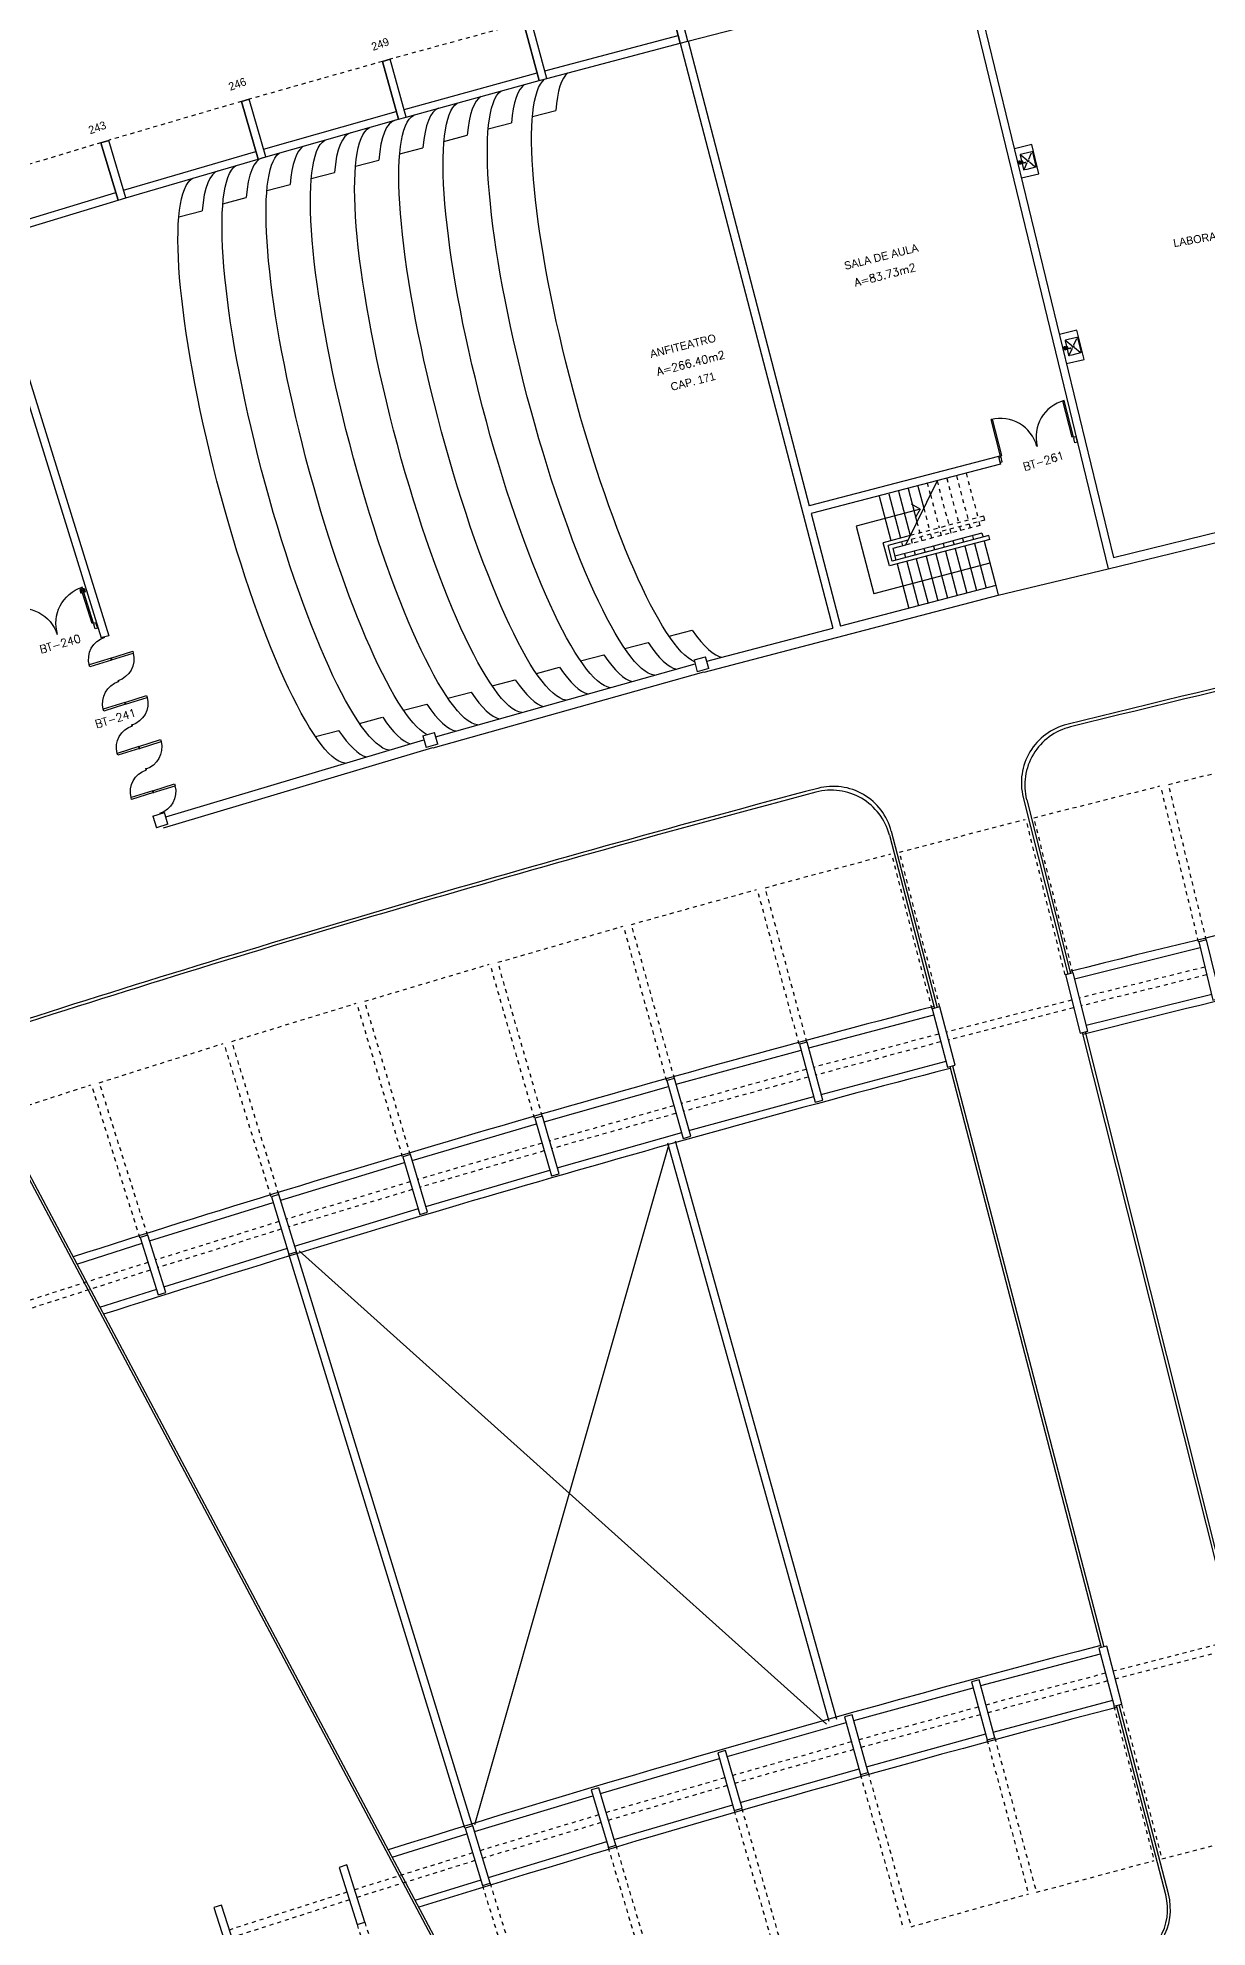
# Model space of a CAD drawing. Extents: x -165 to 137, y 302 to 416.
# Drawn here: x -137.48 to -108.24, y 344.9 to 392.13 of the extents above; entities that cross this region are included whole.
import ezdxf
from ezdxf.enums import TextEntityAlignment as Align

# ---------------------------------------------------------------- set-up
doc = ezdxf.new("R2010")
doc.units = 0
doc.header["$LTSCALE"] = 0.02
doc.header["$MEASUREMENT"] = 0
doc.linetypes.add('HIDDEN2', pattern=[0.1875, 0.125, -0.0625])
doc.layers.get('0').update_dxf_attribs({"linetype": 'CONTINUOUS'})
doc.layers.get('DEFPOINTS').update_dxf_attribs({"linetype": 'CONTINUOUS'})
for name, color, linetype in [('ALV', 2, 'CONTINUOUS'), ('BANC', 2, 'CONTINUOUS'), ('ESC', 1, 'CONTINUOUS'), ('ESQ', 1, 'CONTINUOUS'), ('ESTR', 3, 'CONTINUOUS'), ('LAYOUT-ANF', 1, 'CONTINUOUS'), ('NOPILAR', 2, 'CONTINUOUS'), ('PEÇAS', 1, 'CONTINUOUS'), ('PISO', 1, 'CONTINUOUS'), ('PROJ', 1, 'HIDDEN2'), ('TEXTO', 2, 'CONTINUOUS'), ('TEXTO-ENDEREÇO', 2, 'CONTINUOUS'), ('USO1', 2, 'CONTINUOUS'), ('ÁREA', 2, 'CONTINUOUS')]:
    doc.layers.add(name, color=color, linetype=linetype)
doc.styles.add('1', font='romans.shx', dxfattribs={"height": 1.1})
doc.styles.add('UNB-100', font='simplex.shx', dxfattribs={"height": 0.2})
doc.styles.add('UNB-100-1', font='simplex.shx', dxfattribs={"height": 0.2})
doc.dimstyles.new('1-600', dxfattribs={"dimtxt": 1.1, "dimasz": 2.5, "dimexe": 2, "dimexo": 4, "dimgap": 0.2, "dimtad": 1, "dimdec": 0, "dimzin": 4, "dimdsep": 46, "dimlunit": 6, "dimtxsty": '1', "dimblk1": 'NONE', "dimblk2": 'NONE', "dimsah": 1, "dimcen": 0, "dimclrd": 2, "dimclre": 2, "dimclrt": 2, "dimadec": 0, "dimazin": 0, "dimtfac": 1, "dimtdec": 0, "dimtmove": 2, "dimatfit": 3, "dimldrblk": 'NONE', "dimfxl": 0, "dimtolj": 1, "dimtzin": 0, "dimarcsym": 0})

# ---------------------------------------------------------------- blocks, each defined once
blk = doc.blocks.new('PTDP-TTC')
at = {"color": 2}
for p, q in [((0.055, 1.015), (0.09, 1.015)), ((0.055, 0.075), (0.055, 1.015)), ((0.09, 0.075), (0.09, 1.015)), ((1.91, 0.075), (1.91, 1.015)), ((1.945, 1.015), (1.91, 1.015)), ((1.945, 0.075), (1.945, 1.015)), ((0.05, 0.075), (0, 0.075)), ((0, 0.075), (0, -0.075)), ((0.05, 0.04), (0.05, 0.075)), ((0.06, 0.04), (0.05, 0.04)), ((0.055, 0.075), (0.09, 0.075)), ((0.06, -0.075), (0.06, 0.04)), ((1.945, 0.075), (1.91, 0.075)), ((1.94, -0.075), (1.94, 0.04)), ((1.94, 0.04), (1.95, 0.04)), ((1.95, 0.04), (1.95, 0.075)), ((1.95, 0.075), (2, 0.075)), ((2, 0.075), (2, -0.075)), ((0, -0.075), (0.06, -0.075)), ((2, -0.075), (1.94, -0.075))]:
    blk.add_line(p, q, dxfattribs=at)
at = {"color": 1}
for centre, start, end in [((0.055, 0.075), 0, 90), ((1.945, 0.075), 90, 180)]:
    blk.add_arc(centre, 0.94, start, end, dxfattribs=at)
blk = doc.blocks.new('PTANF-TTC')
for p, q in [((-0.56, -0.542), (-0.56, -0.592)), ((0.01, -0.542), (-0.56, -0.542)), ((0.01, -0.592), (-0.56, -0.592)), ((0.007, -0.544), (0.577, -0.544)), ((0.007, -0.594), (0.577, -0.594)), ((0.577, -0.594), (0.577, -0.543)), ((-0.56, -1.703), (-0.56, -1.753)), ((0.01, -1.703), (-0.56, -1.703)), ((0.01, -1.753), (-0.56, -1.753)), ((0.007, -1.704), (0.577, -1.704)), ((0.007, -1.754), (0.577, -1.754)), ((0.577, -1.754), (0.577, -1.704)), ((-0.56, -2.86), (-0.56, -2.91)), ((0.01, -2.86), (-0.56, -2.86)), ((0.01, -2.91), (-0.56, -2.91)), ((0.007, -2.861), (0.577, -2.861)), ((0.007, -2.911), (0.577, -2.911)), ((0.577, -2.911), (0.577, -2.861)), ((-0.56, -4.019), (-0.56, -4.069)), ((0.01, -4.019), (-0.56, -4.019)), ((0.01, -4.069), (-0.56, -4.069)), ((0.007, -4.02), (0.577, -4.02)), ((0.007, -4.07), (0.577, -4.07)), ((0.577, -4.07), (0.577, -4.02))]:
    blk.add_line(p, q)
for centre, radius, start, end in [((0.008, -0.569), 0.569, 0.7568, 90.7568), ((0.012, -0.565), 0.571, 182.7261, 270.2797), ((0.006, -1.731), 0.571, 2.7261, 90.2797), ((0.012, -1.726), 0.571, 182.7261, 270.2797), ((0.006, -2.888), 0.571, 2.7261, 90.2797), ((0.012, -2.882), 0.571, 182.7261, 270.2797), ((0.006, -4.048), 0.571, 2.7261, 90.2797), ((0.012, -4.042), 0.571, 182.7261, 270.2797)]:
    blk.add_arc(centre, radius, start, end)
for p in [(0.007, -0.56), (0.007, -0.576), (0.01, -0.56), (0.01, -0.576), (0.007, -1.153), (0.01, -1.153), (0.007, -1.721), (0.007, -1.736), (0.007, -1.746), (0.01, -1.721), (0.01, -1.736), (0.007, -2.297), (0.007, -2.307), (0.01, -2.297), (0.007, -2.877), (0.007, -2.893), (0.007, -2.913), (0.01, -2.877), (0.01, -2.893), (0.007, -3.442), (0.007, -3.462), (0.01, -3.442), (0.007, -4.037), (0.007, -4.052), (0.007, -4.069), (0.01, -4.037), (0.01, -4.052)]:
    blk.add_point(p)
blk = doc.blocks.new('INOXA1-P-TTC')
for p, q in [((0.043, 0.008), (0.043, -0.022)), ((0.062, 0.04), (0.071, 0.04)), ((0.131, 0.048), (0.076, 0.043)), ((0.131, -0.002), (0.076, 0.003)), ((0.12, 0.23), (0.12, 0.047)), ((0.22, 0.25), (0.14, 0.25)), ((0.15, 0.22), (0.287, 0.043)), ((0.5, 0.25), (0.22, 0.25)), ((0.353, 0.043), (0.49, 0.22)), ((0.52, 0.23), (0.52, -0.23)), ((0.22, -0.027), (0.054, -0.027)), ((0.22, -0.037), (0.054, -0.037)), ((0.063, -0.003), (0.063, -0.021)), ((0.12, -0.001), (0.12, -0.027)), ((0.12, -0.037), (0.12, -0.23)), ((0.22, -0.25), (0.14, -0.25)), ((0.15, -0.22), (0.287, -0.043)), ((0.231, -0.027), (0.22, -0.027)), ((0.231, -0.037), (0.22, -0.037)), ((0.5, -0.25), (0.22, -0.25)), ((0.353, -0.043), (0.49, -0.22))]:
    blk.add_line(p, q)
blk.add_lwpolyline([(0.076, 0.003), (0.072, 0.004), (0.069, 0.009), (0.067, 0.015), (0.066, 0.023), (0.067, 0.031), (0.069, 0.037), (0.072, 0.042), (0.076, 0.043)])
blk.add_lwpolyline([(0.131, 0.048), (0.137, 0.046), (0.143, 0.041), (0.147, 0.033), (0.148, 0.023), (0.147, 0.013), (0.143, 0.006), (0.137, 0), (0.131, -0.002), (0.125, 0), (0.119, 0.006), (0.115, 0.013), (0.114, 0.023), (0.115, 0.033), (0.119, 0.041), (0.125, 0.046)], close=True)
for radius in [0.0266, 0.0163]:
    blk.add_circle((0.32, 0), radius)
for centre, radius, start, end in [((0.054, 0.023), 0.0349, 36.17047, 252.25677), ((0.054, 0.023), 0.0189, 62.73673, 235.73755), ((0.073, -0.003), 0.01, 102.82848, 180), ((0.054, 0.023), 0.0349, 285.53733, 323.99874), ((0.14, 0.23), 0.02, 90, 180), ((0.5, 0.23), 0.02, 360, 90), ((0.054, -0.032), 0.0145, 20.16101, 339.83899), ((0.054, -0.032), 0.005, 90.00373, 269.99627), ((0.14, -0.23), 0.02, 180, 270), ((0.231, -0.032), 0.00738, 222.65589, 137.34411), ((0.231, -0.032), 0.005, 269.99352, 90.00648), ((0.5, -0.23), 0.02, 270, 360)]:
    blk.add_arc(centre, radius, start, end)
blk = doc.blocks.new('ESCB')
at = {"color": 1, "linetype": 'HIDDEN2'}
for p, q in [((3.14, 3.82), (3.433, 2.711)), ((2.246, 3.287), (2.173, 3.565)), ((2.415, 3.629), (2.708, 2.519)), ((2.657, 3.693), (2.95, 2.583)), ((2.898, 3.757), (3.191, 2.647)), ((2.078, 2.946), (2.225, 2.392)), ((2.246, 3.287), (2.466, 2.455)), ((3.484, 2.518), (1.624, 2.026)), ((3.606, 2.653), (1.683, 2.145)), ((3.581, 2.75), (1.741, 2.264)), ((1.91, 2.605), (1.983, 2.328)), ((2.975, 2.487), (3.001, 2.39)), ((3.217, 2.55), (3.243, 2.454)), ((3.459, 2.614), (3.484, 2.518)), ((3.606, 2.653), (3.581, 2.75)), ((2.328, 2.002), (2.353, 1.905)), ((2.569, 2.066), (2.595, 1.969)), ((2.811, 2.13), (2.837, 2.033)), ((3.053, 2.193), (3.078, 2.097))]:
    blk.add_line(p, q, dxfattribs=at)
at = {"color": 1}
for p, q in [((1.206, 3.309), (1.5, 2.2)), ((1.448, 3.373), (1.741, 2.264)), ((2.415, 3.629), (1.624, 2.026)), ((1.69, 3.437), (1.91, 2.605)), ((1.931, 3.501), (2.078, 2.946)), ((0.965, 3.245), (1.258, 2.136)), ((2.734, 2.423), (2.759, 2.326)), ((1.741, 2.264), (1.067, 2.085)), ((1.221, 1.503), (1.067, 2.085)), ((1.683, 2.145), (1.189, 2.014)), ((1.292, 1.625), (1.189, 2.014)), ((3.735, 2.167), (1.221, 1.503)), ((3.709, 2.264), (1.292, 1.625)), ((1.624, 2.026), (1.309, 1.943)), ((1.309, 1.943), (1.386, 1.65)), ((2.229, 1.976), (1.361, 1.746)), ((1.525, 2.103), (1.551, 2.006)), ((1.767, 2.167), (1.792, 2.07)), ((2.009, 2.231), (2.034, 2.134)), ((2.086, 1.938), (2.112, 1.841)), ((3.06, 2.195), (2.229, 1.976)), ((2.25, 2.295), (2.276, 2.198)), ((2.492, 2.359), (2.518, 2.262)), ((2.862, 1.936), (3.156, 0.824)), ((3.536, 2.321), (3.06, 2.195)), ((3.104, 2), (3.398, 0.888)), ((3.295, 2.257), (3.32, 2.161)), ((3.346, 2.064), (3.64, 0.952)), ((3.536, 2.321), (3.562, 2.225)), ((3.587, 2.128), (3.881, 1.016)), ((3.735, 2.167), (3.709, 2.264)), ((1.412, 1.553), (1.706, 0.441)), ((1.603, 1.81), (1.628, 1.714)), ((1.654, 1.617), (1.948, 0.505)), ((1.844, 1.874), (1.87, 1.778)), ((1.895, 1.681), (2.189, 0.569)), ((2.137, 1.745), (2.431, 0.633)), ((2.379, 1.809), (2.673, 0.697)), ((2.62, 1.873), (2.914, 0.76))]:
    blk.add_line(p, q, dxfattribs=at)
blk = doc.blocks.new('*D81')
at = {"layer": 'DEFPOINTS', "color": 0, "transparency": 16777216}
for p in [(-118.575, 400.984), (-114.701, 395.242), (-121.607, 393.504), (-114.347, 393.785), (-121.228, 392.052)]:
    blk.add_point(p, dxfattribs=at)
at = {"layer": 'USO1', "color": 2, "lineweight": -2, "transparency": 16777216}
for p, q in [((-115.644, 399.13), (-116.706, 403.503)), ((-122.617, 397.374), (-123.752, 401.728))]:
    blk.add_line(p, q, dxfattribs=at)
blk.add_arc((-16.034, -11.208), 424.755, 103.6447, 104.62031, dxfattribs=at)
at = {"layer": 'USO1', "color": 2, "transparency": 16777216, "insert": (-120.375, 403.196), "char_height": 1.1, "attachment_point": 5, "rotation": 14.1325, "style": '1'}
blk.add_mtext('\\A1;Sala \\Pde \\PAula', dxfattribs=at)
blk = doc.blocks.new('_NONE')
at = {"color": 0, "linetype": 'ByBlock'}
blk.add_circle((0, 0), 0.25, dxfattribs=at)
blk = doc.blocks.new('*D84')
at = {"layer": 'DEFPOINTS', "color": 0, "transparency": 16777216}
for p in [(-129.224, 398.189), (-121.6, 393.504), (-121.222, 392.052), (-139.21, 388.512), (-138.77, 387.078)]:
    blk.add_point(p, dxfattribs=at)
at = {"layer": 'USO1', "color": 2, "lineweight": -2, "transparency": 16777216}
for p, q in [((-122.61, 397.374), (-123.746, 401.73)), ((-140.383, 392.336), (-141.703, 396.635))]:
    blk.add_line(p, q, dxfattribs=at)
blk.add_arc((-13.064, -22.571), 436.5, 104.62031, 107.05934, dxfattribs=at)
at = {"layer": 'USO1', "color": 2, "transparency": 16777216, "insert": (-132.411, 398.076), "char_height": 1.1, "attachment_point": 5, "rotation": 15.8398, "style": '1'}
blk.add_mtext('\\A1;Anfiteatro 10', dxfattribs=at)

msp = doc.modelspace()

# ---------------------------------------------------------------- linework, layer by layer
at = {"layer": 'ALV'}
for p, q in [((-114.339, 393.785), (-110.718, 378.857)), ((-114.146, 393.832), (-110.582, 379.147)), ((-114.146, 393.832), (-110.582, 379.147)), ((-121.222, 392.052), (-117.882, 392.908)), ((-124.799, 391.31), (-121.467, 392.195)), ((-121.22, 392.053), (-118.192, 380.434)), ((-121.22, 392.053), (-118.192, 380.434)), ((-121.22, 392.053), (-118.192, 380.434)), ((-124.748, 391.117), (-121.415, 392.002)), ((-121.415, 392.002), (-117.602, 377.38)), ((-121.415, 392.002), (-117.602, 377.38)), ((-128.319, 390.345), (-124.994, 391.258)), ((-128.266, 390.152), (-124.941, 391.065)), ((-131.831, 389.349), (-128.514, 390.291)), ((-131.776, 389.157), (-128.459, 390.098)), ((-135.334, 388.324), (-132.025, 389.294)), ((-135.277, 388.132), (-131.968, 389.102)), ((-138.828, 387.269), (-135.527, 388.267)), ((-138.77, 387.078), (-135.469, 388.075)), ((-138.961, 387.019), (-135.896, 377.136)), ((-138.77, 387.078), (-135.703, 377.189)), ((-113.459, 381.667), (-118.192, 380.434)), ((-113.459, 381.667), (-113.412, 381.473)), ((-113.412, 381.473), (-118.141, 380.24)), ((-118.141, 380.24), (-117.409, 377.43)), ((-118.141, 380.24), (-117.409, 377.43)), ((-110.582, 379.147), (-107.392, 379.926)), ((-110.582, 379.147), (-107.392, 379.926)), ((-110.718, 378.857), (-107.183, 379.72)), ((-110.718, 378.857), (-107.183, 379.72)), ((-113.527, 378.445), (-117.409, 377.43)), ((-113.527, 378.445), (-113.466, 378.203)), ((-120.815, 376.279), (-113.467, 378.206)), ((-120.815, 376.279), (-113.467, 378.206)), ((-120.751, 376.554), (-117.602, 377.38)), ((-120.751, 376.554), (-117.602, 377.38)), ((-135.703, 377.189), (-135.904, 377.134)), ((-127.532, 374.664), (-121.043, 376.484)), ((-127.591, 374.388), (-120.827, 376.285)), ((-134.279, 372.659), (-127.823, 374.589)), ((-134.334, 372.382), (-127.603, 374.394))]:
    msp.add_line(p, q, dxfattribs=at)
at = {"layer": 'BANC'}
for p, q in [((-112.622, 389.466), (-113.06, 389.36)), ((-112.446, 388.737), (-112.622, 389.466)), ((-112.883, 388.631), (-112.446, 388.737)), ((-111.497, 384.824), (-111.934, 384.718)), ((-111.32, 384.096), (-111.497, 384.824)), ((-111.757, 383.989), (-111.32, 384.096))]:
    msp.add_line(p, q, dxfattribs=at)
at = {"layer": 'ESC'}
for p, q in [((-115.419, 380.35), (-117.021, 379.928)), ((-115.419, 380.35), (-115.635, 380.476)), ((-115.419, 380.35), (-115.545, 380.134)), ((-117.021, 379.928), (-116.574, 378.235)), ((-113.673, 379), (-116.574, 378.235))]:
    msp.add_line(p, q, dxfattribs=at)
at = {"layer": 'ESQ'}
for p, q in [((-136.427, 378.341), (-136.388, 378.351)), ((-136.427, 378.341), (-136.404, 378.254)), ((-136.415, 378.334), (-136.386, 378.341)), ((-136.415, 378.334), (-136.394, 378.256)), ((-136.316, 378.37), (-136.354, 378.36)), ((-136.323, 378.358), (-136.352, 378.35)), ((-136.323, 378.358), (-136.302, 378.281)), ((-136.316, 378.37), (-136.292, 378.283)), ((-136.394, 378.256), (-136.404, 378.254)), ((-136.302, 378.281), (-136.293, 378.283))]:
    msp.add_line(p, q, dxfattribs=at)
at = {"layer": 'ESTR'}
for p, q in [((-121.07, 376.584), (-120.78, 376.662)), ((-121.07, 376.584), (-120.78, 376.662)), ((-121.07, 376.584), (-120.99, 376.289)), ((-121.07, 376.584), (-120.99, 376.289)), ((-120.701, 376.367), (-120.78, 376.662)), ((-120.701, 376.367), (-120.78, 376.662)), ((-120.701, 376.367), (-120.99, 376.289)), ((-120.701, 376.367), (-120.99, 376.289)), ((-127.851, 374.689), (-127.563, 374.772)), ((-127.851, 374.689), (-127.767, 374.395)), ((-127.478, 374.478), (-127.563, 374.772)), ((-127.478, 374.478), (-127.766, 374.395)), ((-134.599, 372.678), (-134.312, 372.766)), ((-134.599, 372.678), (-134.509, 372.386)), ((-134.223, 372.474), (-134.312, 372.766)), ((-134.223, 372.474), (-134.509, 372.386))]:
    msp.add_line(p, q, dxfattribs=at)
for points in [[(-121.415, 392.002), (-121.222, 392.052), (-121.6, 393.504), (-121.794, 393.453), (-121.415, 392.002), (-121.794, 393.453), (-121.6, 393.504)], [(-124.941, 391.065), (-124.748, 391.117), (-125.139, 392.565), (-125.332, 392.513), (-124.941, 391.065), (-125.332, 392.513), (-125.139, 392.565)], [(-128.459, 390.098), (-128.266, 390.152), (-128.67, 391.597), (-128.862, 391.543), (-128.459, 390.098), (-128.862, 391.543), (-128.67, 391.597)], [(-131.968, 389.102), (-131.776, 389.157), (-132.192, 390.598), (-132.384, 390.543), (-131.968, 389.102), (-132.384, 390.543), (-132.192, 390.598)], [(-135.469, 388.075), (-135.277, 388.132), (-135.705, 389.57), (-135.897, 389.513), (-135.469, 388.075), (-135.897, 389.513), (-135.705, 389.57)]]:
    msp.add_lwpolyline(points, dxfattribs=at)
for points in [[(-108.098, 368.08), (-107.903, 368.127), (-108.257, 369.585), (-108.452, 369.538)], [(-111.42, 367.257), (-111.226, 367.306), (-111.593, 368.761), (-111.787, 368.712)], [(-114.736, 366.407), (-114.542, 366.457), (-114.921, 367.909), (-115.115, 367.858)], [(-118.044, 365.528), (-117.851, 365.58), (-118.242, 367.028), (-118.435, 366.976)], [(-121.345, 364.621), (-121.152, 364.675), (-121.555, 366.119), (-121.748, 366.066)], [(-124.637, 363.686), (-124.445, 363.741), (-124.861, 365.182), (-125.053, 365.127)], [(-127.922, 362.723), (-127.73, 362.78), (-128.158, 364.217), (-128.35, 364.16)], [(-131.198, 361.732), (-131.007, 361.79), (-131.447, 363.224), (-131.638, 363.166)], [(-134.466, 360.713), (-134.276, 360.773), (-134.728, 362.203), (-134.918, 362.143)], [(-110.569, 350.431), (-110.375, 350.482), (-110.754, 351.933), (-110.947, 351.883)], [(-113.741, 349.588), (-113.548, 349.641), (-113.939, 351.089), (-114.132, 351.037)], [(-116.906, 348.719), (-116.713, 348.772), (-117.117, 350.217), (-117.309, 350.163)], [(-120.063, 347.822), (-119.871, 347.877), (-120.287, 349.319), (-120.479, 349.263)], [(-123.213, 346.898), (-123.022, 346.955), (-123.449, 348.393), (-123.641, 348.336)], [(-126.355, 345.948), (-126.164, 346.007), (-126.604, 347.441), (-126.795, 347.382)], [(-129.489, 344.971), (-129.298, 345.031), (-129.75, 346.461), (-129.941, 346.401)], [(-132.614, 343.967), (-132.424, 344.029), (-132.888, 345.455), (-133.078, 345.394)]]:
    msp.add_lwpolyline(points, close=True, dxfattribs=at)
at = {"layer": 'LAYOUT-ANF'}
for p, q in [((-125.109, 390.166), (-124.529, 390.319)), ((-127.322, 389.546), (-126.741, 389.699)), ((-126.215, 389.856), (-125.635, 390.009)), ((-128.428, 389.236), (-127.847, 389.388)), ((-130.64, 388.615), (-130.059, 388.768)), ((-129.534, 388.926), (-128.953, 389.078)), ((-131.749, 388.315), (-131.168, 388.468)), ((-133.95, 387.657), (-133.37, 387.81)), ((-132.849, 387.986), (-132.269, 388.139)), ((-122.801, 376.868), (-122.221, 377.02)), ((-121.695, 377.178), (-121.115, 377.33)), ((-123.907, 376.557), (-123.327, 376.71)), ((-126.119, 375.937), (-125.539, 376.089)), ((-125.013, 376.247), (-124.433, 376.4)), ((-128.334, 375.327), (-127.754, 375.479)), ((-127.225, 375.627), (-126.645, 375.779)), ((-129.435, 374.998), (-128.855, 375.15)), ((-130.536, 374.669), (-129.955, 374.821))]:
    msp.add_line(p, q, dxfattribs=at)
at = {"layer": 'LAYOUT-ANF', "extrusion": (0, 0, -1)}
for centre, start_param, end_param in [((-122.774, 383.837), 3.281319, 6.197095), ((-123.88, 383.527), 3.214519, 6.208787), ((-126.092, 382.907), 3.214519, 6.237677), ((-124.986, 383.217), 3.214519, 6.22146), ((-127.198, 382.596), 3.214519, 6.234861), ((-129.413, 381.986), 3.318264, 6.198201), ((-128.304, 382.286), 3.214519, 6.225621), ((-130.514, 381.657), 3.214519, 6.217211), ((-131.615, 381.328), 3.214519, 6.233044)]:
    msp.add_ellipse(centre, major_axis=(-1.925, 7.321), ratio=0.185875, start_param=start_param, end_param=end_param, dxfattribs=at)
at = {"layer": 'LAYOUT-ANF'}
for centre, major_axis, ratio, start_param, end_param in [((-122.196, 383.989), (1.925, -7.321), 0.185061, 3.225054, 3.621513), ((-124.408, 383.369), (1.925, -7.321), 0.185061, 3.186593, 3.621513), ((-123.302, 383.679), (1.925, -7.321), 0.185061, 3.202946, 3.621513), ((-125.514, 383.058), (1.925, -7.321), 0.185061, 3.156835, 3.621513), ((-127.727, 382.438), (-1.924, 7.322), 0.185163, 0.00051, 0.480093), ((-126.62, 382.748), (-1.921, 7.327), 0.185744, 0.003407, 0.481075), ((-128.835, 382.138), (1.925, -7.321), 0.185061, 3.204852, 3.621513), ((-131.037, 381.48), (-1.917, 7.333), 0.186604, 0.00775, 0.482543), ((-129.936, 381.809), (-1.923, 7.324), 0.185449, 0.001944, 0.480576), ((-123.299, 383.674), (1.925, -7.321), 0.185061, 5.801733, 6.187288), ((-122.193, 383.984), (1.925, -7.321), 0.185061, 5.801733, 6.216131), ((-124.405, 383.364), (1.925, -7.321), 0.185061, 5.801733, 6.187288), ((-126.617, 382.743), (1.925, -7.321), 0.185061, 5.801733, 6.187288), ((-125.511, 383.054), (1.925, -7.321), 0.185061, 5.801733, 6.187288), ((-128.832, 382.133), (1.925, -7.321), 0.185061, 5.801733, 6.202631), ((-127.723, 382.433), (1.925, -7.321), 0.185061, 5.801733, 6.187288), ((-129.933, 381.804), (1.925, -7.321), 0.185061, 5.801733, 6.175442), ((-131.034, 381.475), (1.925, -7.321), 0.185061, 5.801733, 6.175442)]:
    msp.add_ellipse(centre, major_axis=major_axis, ratio=ratio, start_param=start_param, end_param=end_param, dxfattribs=at)
at = {"layer": 'PISO'}
for p, q in [((-113.466, 378.203), (-110.718, 378.857)), ((-112.842, 373.147), (-111.729, 368.727)), ((-112.754, 373.086), (-111.661, 368.744)), ((-116.187, 372.206), (-115.057, 367.873)), ((-116.14, 372.302), (-114.989, 367.891)), ((-111.556, 368.615), (-108.415, 369.392)), ((-111.268, 367.451), (-108.127, 368.227)), ((-118.202, 366.883), (-115.075, 367.713)), ((-111.363, 367.272), (-107.698, 352.716)), ((-111.295, 367.289), (-107.63, 352.733)), ((-121.515, 365.975), (-118.394, 366.832)), ((-117.895, 365.724), (-114.767, 366.554)), ((-114.678, 366.422), (-110.89, 351.898)), ((-114.611, 366.439), (-110.822, 351.915)), ((-124.819, 365.038), (-121.706, 365.922)), ((-121.197, 364.818), (-118.077, 365.674)), ((-138.679, 365.45), (-125.563, 340.784)), ((-138.583, 365.397), (-125.538, 340.865)), ((-128.115, 364.074), (-125.01, 364.983)), ((-124.491, 363.884), (-121.378, 364.767)), ((-121.705, 364.442), (-126.557, 347.463)), ((-121.735, 364.512), (-117.7, 350.054)), ((-121.543, 364.566), (-117.507, 350.108)), ((-131.403, 363.081), (-128.305, 364.017)), ((-127.778, 362.922), (-124.672, 363.832)), ((-134.682, 362.06), (-131.593, 363.023)), ((-131.056, 361.932), (-127.958, 362.868)), ((-136.499, 361.478), (-134.871, 362.001)), ((-134.325, 360.915), (-131.236, 361.877)), ((-126.609, 347.439), (-131.012, 361.789)), ((-130.946, 361.812), (-117.762, 349.979)), ((-126.8, 347.38), (-131.204, 361.73)), ((-135.927, 360.402), (-134.505, 360.858)), ((-113.899, 350.944), (-110.908, 351.738)), ((-117.076, 350.073), (-114.091, 350.892)), ((-113.591, 349.784), (-110.6, 350.578)), ((-109.278, 345.718), (-110.511, 350.446)), ((-109.21, 345.736), (-110.443, 350.464)), ((-120.245, 349.175), (-117.267, 350.019)), ((-116.758, 348.916), (-113.773, 349.735)), ((-123.406, 348.25), (-120.436, 349.12)), ((-119.917, 348.02), (-116.94, 348.865)), ((-126.559, 347.297), (-123.597, 348.193)), ((-123.069, 347.098), (-120.098, 347.968)), ((-128.618, 346.657), (-126.749, 347.239)), ((-126.212, 346.149), (-123.249, 347.044)), ((-128.045, 345.579), (-126.392, 346.093))]:
    msp.add_line(p, q, dxfattribs=at)
for centre, radius, start, end in [((-13.16, -22.598), 409.609, 100.17361, 103.92722), ((-13.16, -22.598), 409.529, 100.19076, 103.91735), ((-111.387, 373.513), 1.5, 103.9272, 194.1325), ((-111.3, 373.453), 1.5, 103.9174, 194.1325), ((-13.16, -22.598), 403.598, 100.23402, 104.12794), ((-13.16, -22.598), 409.609, 104.82638, 107.71717), ((-13.16, -22.598), 409.529, 104.83625, 107.70657), ((-117.639, 371.828), 1.5, 14.6203, 104.8362), ((-117.591, 371.923), 1.5, 14.6203, 104.8264), ((-13.16, -22.598), 401.998, 100.70578, 104.13789), ((-13.16, -22.598), 403.598, 104.62567, 107.80871), ((-13.16, -22.598), 401.998, 104.62569, 107.76771), ((-13.16, -22.598), 387.088, 104.6259, 107.36901), ((-13.16, -22.598), 385.488, 104.62593, 107.32436), ((-110.661, 345.357), 1.5, 284.8412, 14.6207), ((-110.661, 345.357), 1.43, 284.8412, 14.6207)]:
    msp.add_arc(centre, radius, start, end, dxfattribs=at)
at = {"layer": 'PROJ', "color": 1}
for p, q in [((-125.332, 392.513), (-128.67, 391.598)), ((-128.862, 391.543), (-132.192, 390.599)), ((-132.384, 390.543), (-135.706, 389.571)), ((-135.897, 389.513), (-139.21, 388.513))]:
    msp.add_line(p, q, dxfattribs=at)
at = {"layer": 'PROJ'}
for p, q in [((-109.206, 373.47), (-106.048, 374.237)), ((-112.575, 372.638), (-109.423, 373.432)), ((-108.457, 369.536), (-109.4, 373.423)), ((-108.263, 369.583), (-109.206, 373.47)), ((-115.936, 371.778), (-112.791, 372.598)), ((-111.792, 368.711), (-112.769, 372.59)), ((-111.598, 368.76), (-112.575, 372.638)), ((-119.29, 370.888), (-116.152, 371.736)), ((-115.12, 367.857), (-116.129, 371.727)), ((-114.926, 367.907), (-115.936, 371.778)), ((-122.636, 369.971), (-119.506, 370.844)), ((-118.44, 366.975), (-119.483, 370.836)), ((-118.247, 367.027), (-119.29, 370.888)), ((-125.974, 369.024), (-122.851, 369.925)), ((-121.753, 366.064), (-122.829, 369.917)), ((-121.561, 366.118), (-122.636, 369.971)), ((-129.304, 368.05), (-126.189, 368.977)), ((-125.058, 365.125), (-126.166, 368.969)), ((-124.866, 365.181), (-125.974, 369.024)), ((-108.301, 368.905), (-111.442, 368.129)), ((-108.259, 368.71), (-111.388, 367.936)), ((-132.626, 367.047), (-129.519, 368)), ((-128.355, 364.159), (-129.496, 367.993)), ((-128.163, 364.216), (-129.304, 368.05)), ((-111.631, 368.081), (-114.765, 367.278)), ((-111.587, 367.886), (-114.709, 367.085)), ((-135.939, 366.015), (-132.84, 366.995)), ((-131.644, 363.164), (-132.817, 366.988)), ((-131.453, 363.223), (-132.626, 367.047)), ((-114.953, 367.229), (-118.081, 366.398)), ((-114.908, 367.034), (-118.023, 366.207)), ((-118.268, 366.348), (-121.389, 365.491)), ((-118.221, 366.153), (-121.329, 365.3)), ((-139.243, 364.956), (-136.153, 365.962)), ((-134.924, 362.141), (-136.13, 365.955)), ((-134.733, 362.202), (-135.939, 366.015)), ((-121.576, 365.439), (-124.689, 364.556)), ((-121.527, 365.245), (-124.628, 364.365)), ((-124.876, 364.502), (-127.981, 363.592)), ((-124.825, 364.308), (-127.918, 363.402)), ((-128.167, 363.537), (-131.264, 362.6)), ((-128.115, 363.343), (-131.201, 362.411)), ((-131.45, 362.543), (-134.54, 361.581)), ((-131.397, 362.351), (-134.474, 361.392)), ((-134.725, 361.522), (-137.806, 360.534)), ((-134.67, 361.33), (-137.739, 360.345)), ((-107.599, 352.071), (-110.598, 351.302)), ((-107.55, 351.877), (-110.548, 351.108)), ((-110.786, 351.253), (-113.777, 350.459)), ((-110.734, 351.06), (-113.726, 350.266)), ((-110.38, 350.48), (-109.371, 346.61)), ((-113.965, 350.408), (-116.95, 349.589)), ((-113.912, 350.216), (-116.897, 349.396)), ((-110.574, 350.43), (-109.564, 346.559)), ((-117.137, 349.537), (-120.115, 348.692)), ((-113.746, 349.587), (-112.704, 345.725)), ((-113.553, 349.639), (-112.511, 345.777)), ((-117.082, 349.344), (-120.06, 348.499)), ((-120.302, 348.638), (-123.272, 347.768)), ((-116.911, 348.717), (-115.836, 344.864)), ((-116.719, 348.771), (-115.643, 344.918)), ((-120.245, 348.446), (-123.216, 347.576)), ((-123.458, 347.712), (-126.421, 346.817)), ((-120.069, 347.82), (-118.961, 343.977)), ((-119.877, 347.876), (-118.768, 344.032)), ((-123.4, 347.521), (-126.363, 346.625)), ((-109.371, 346.61), (-106.419, 347.38)), ((-126.607, 346.76), (-129.562, 345.839)), ((-123.218, 346.897), (-122.078, 343.063)), ((-123.027, 346.954), (-121.886, 343.12)), ((-126.547, 346.569), (-129.503, 345.648)), ((-112.511, 345.777), (-109.566, 346.572)), ((-129.747, 345.781), (-132.695, 344.835)), ((-126.36, 345.946), (-125.187, 342.122)), ((-126.169, 346.005), (-124.996, 342.181)), ((-115.643, 344.918), (-112.705, 345.738)), ((-129.686, 345.59), (-132.633, 344.644)), ((-129.494, 344.969), (-128.288, 341.155)), ((-129.303, 345.03), (-128.097, 341.216))]:
    msp.add_line(p, q, dxfattribs=at)

# ---------------------------------------------------------------- block references
at = {"layer": 'ESC', "rotation": 359.9582441671628}
msp.add_blockref('ESCB', (-117.409, 377.43), dxfattribs=at)
at = {"layer": 'ESQ', "rotation": 14.60986649542189}
msp.add_blockref('PTDP-TTC', (-113.443, 381.594), dxfattribs=at)
at = {"layer": 'ESQ', "xscale": -1}
for name, p, rotation in [('PTDP-TTC', (-136.009, 377.447), 17.50651076079827), ('PTANF-TTC', (-135.802, 377.15), 17.46699986823408)]:
    msp.add_blockref(name, p, dxfattribs=dict(at, rotation=rotation))
at = {"layer": 'PEÇAS', "xscale": 0.8000000000000078, "yscale": 0.8000000000000078, "zscale": 0.8000000000000078, "rotation": 13.63506165688528}
for p in [(-112.969, 388.998), (-111.843, 384.357)]:
    msp.add_blockref('INOXA1-P-TTC', p, dxfattribs=at)

# ---------------------------------------------------------------- texts
at = {"layer": 'NOPILAR'}
for s, p in [('249', (-129.092, 391.806)), ('249', (-129.092, 391.806)), ('246', (-132.664, 390.807)), ('246', (-132.664, 390.807)), ('243', (-136.167, 389.72)), ('243', (-136.167, 389.72))]:
    msp.add_text(s, height=0.2, rotation=19.9862, dxfattribs=at).set_placement(p)
at = {"layer": 'TEXTO'}
for s, rotation, p in [('LABORATORIO DE FISICA 1', 9.7496, (-109.07, 386.901)), ('SALA DE AULA', 14.2146, (-117.289, 386.331)), ('ANFITEATRO', 14.2146, (-122.146, 384.127)), ('CAP. 171', 14.2146, (-121.628, 383.306))]:
    msp.add_text(s, height=0.2, rotation=rotation, dxfattribs=at).set_placement(p)
at = {"layer": 'TEXTO-ENDEREÇO', "style": 'UNB-100-1'}
for s, rotation, p in [('BT-261', 16.9082, (-112.807, 381.306)), ('BT-240', 16.1248, (-137.397, 376.741)), ('BT-241', 16.9082, (-136.008, 374.873))]:
    msp.add_text(s, height=0.2, rotation=rotation, dxfattribs=at).set_placement(p)
at = {"layer": 'ÁREA', "style": 'UNB-100'}
for s, p in [('A=83.73m2', (-116.269, 386.111)), ('A=266.40m2', (-121.127, 383.906))]:
    msp.add_text(s, height=0.2, rotation=14.554, dxfattribs=at).set_placement(p, align=Align.CENTER)

# ---------------------------------------------------------------- dimensions: what is measured, and where the dimension line sits
at = {"layer": 'USO1'}
for base, line1, line2, text, picture, middle in [((-118.575, 400.984), ((-121.228, 392.052), (-121.607, 393.504)), ((-114.701, 395.242), (-114.347, 393.785)), 'Sala \\Pde \\PAula', '*D81', (-120.375, 403.196)), ((-129.224, 398.189), ((-138.77, 387.078), (-139.21, 388.512)), ((-121.222, 392.052), (-121.6, 393.504)), 'Anfiteatro 10', '*D84', (-132.411, 398.076))]:
    dim = msp.add_angular_dim_2l(base=base, line1=line1, line2=line2, text=text, dimstyle='1-600', override={"dimazin": 1}, dxfattribs=at)
    dim.commit()
    dim.dimension.update_dxf_attribs({"geometry": picture, "text_midpoint": middle})

doc.saveas('drawing.dxf')
